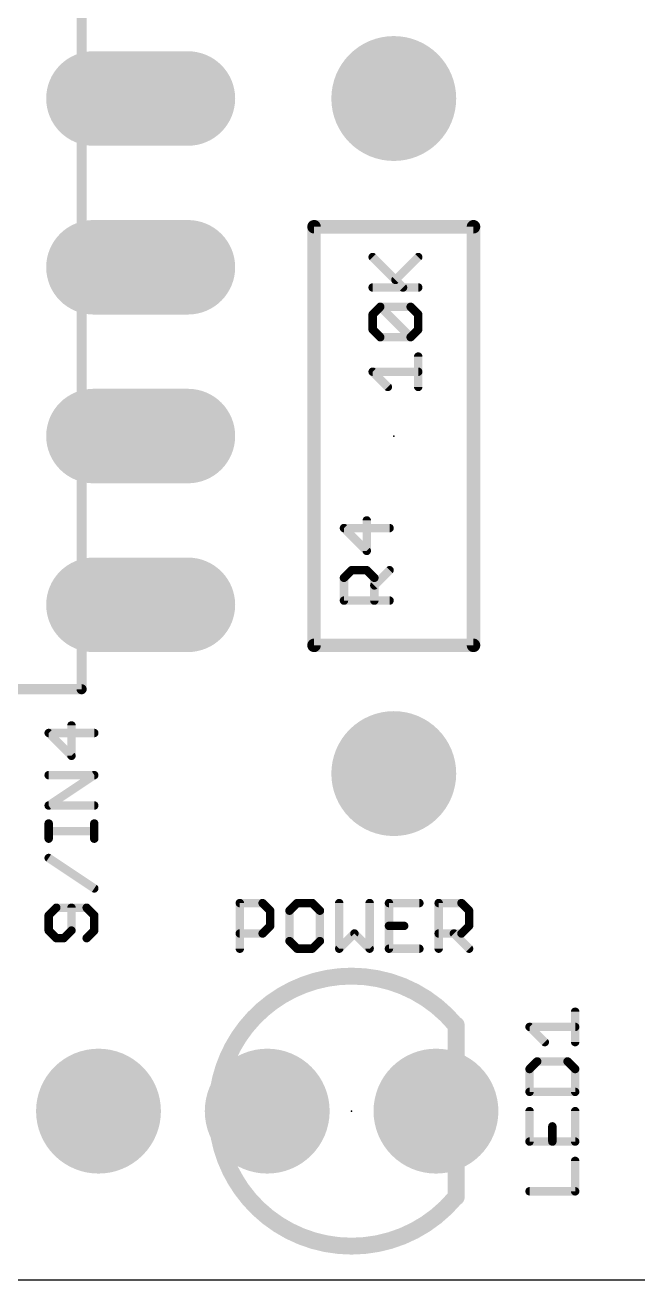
# Model space of a CAD drawing. Extents: x 0 to 3.5, y 0 to 1.5.
# Drawn here: x 2.307 to 2.67, y 0 to 0.744 of the extents above; entities that cross this region are included whole.
import ezdxf

# ---------------------------------------------------------------- set-up
doc = ezdxf.new("R2010")
doc.units = 0
for name, color, linetype in [('17', 82, 'CONTINUOUS'), ('20', 7, 'CONTINUOUS'), ('21', 253, 'CONTINUOUS'), ('23', 7, 'CONTINUOUS'), ('25', 253, 'CONTINUOUS'), ('51', 253, 'CONTINUOUS')]:
    doc.layers.add(name, color=color, linetype=linetype)

# ---------------------------------------------------------------- blocks, each defined once
blk = doc.blocks.new('ROUNDP')
at = {"const_width": 0.5}
blk.add_lwpolyline([(0, -0.25, 1), (0, 0.25, 1), (0, -0.25)], format="xyb", dxfattribs=at)
blk = doc.blocks.new('LONGP100')
at = {"const_width": 1}
blk.add_lwpolyline([(-0.5, 0), (0.5, 0)], dxfattribs=at)
at = {"const_width": 0.5}
for points in [[(-0.5, 0.25, 1), (-0.5, -0.25)], [(0.5, -0.25, 1), (0.5, 0.25)]]:
    blk.add_lwpolyline(points, format="xyb", dxfattribs=at)

msp = doc.modelspace()

# ---------------------------------------------------------------- linework, layer by layer
at = {"layer": '20'}
msp.add_line((0.1, 0), (3.4, 0), dxfattribs=at)
at = {"layer": '21'}
for points, const_width in [([(2.34, 0.35), (2.34, 1.15)], 0.006), ([(2.477756, 0.375984), (2.477756, 0.624016)], 0.008), ([(2.477756, 0.624016), (2.572244, 0.624016)], 0.008), ([(2.572244, 0.624016), (2.572244, 0.375984)], 0.008), ([(2.530492, 0.588035), (2.512477, 0.60605)], 0.005), ([(2.525989, 0.592539), (2.5395, 0.60605)], 0.005), ([(2.512477, 0.588035), (2.5395, 0.588035)], 0.005), ([(2.512477, 0.572081), (2.516981, 0.576585)], 0.005), ([(2.512477, 0.563073), (2.512477, 0.572081)], 0.005), ([(2.516981, 0.576585), (2.534996, 0.576585)], 0.005), ([(2.534996, 0.55857), (2.516981, 0.576585)], 0.005), ([(2.534996, 0.576585), (2.5395, 0.572081)], 0.005), ([(2.5395, 0.572081), (2.5395, 0.563073)], 0.005), ([(2.516981, 0.55857), (2.512477, 0.563073)], 0.005), ([(2.5395, 0.563073), (2.534996, 0.55857)], 0.005), ([(2.534996, 0.55857), (2.516981, 0.55857)], 0.005), ([(2.5395, 0.529104), (2.5395, 0.54712)], 0.005), ([(2.521485, 0.529104), (2.512477, 0.538112)], 0.005), ([(2.512477, 0.538112), (2.5395, 0.538112)], 0.005), ([(2.572244, 0.375984), (2.477756, 0.375984)], 0.008), ([(2.34, 0.35), (2.11, 0.35)], 0.006), ([(2.333989, 0.310539), (2.333989, 0.328554)], 0.005), ([(2.3475, 0.32405), (2.320477, 0.32405)], 0.005), ([(2.320477, 0.32405), (2.333989, 0.310539)], 0.005), ([(2.320477, 0.281074), (2.3475, 0.299089)], 0.005), ([(2.3475, 0.299089), (2.320477, 0.299089)], 0.005), ([(2.3475, 0.281074), (2.320477, 0.281074)], 0.005), ([(2.320477, 0.26143), (2.320477, 0.270438)], 0.005), ([(2.3475, 0.265934), (2.320477, 0.265934)], 0.005), ([(2.3475, 0.26143), (2.3475, 0.270438)], 0.005), ([(2.3475, 0.231965), (2.320477, 0.249981)], 0.005), ([(2.43375, 0.19625), (2.43375, 0.223273)], 0.005), ([(2.43375, 0.223273), (2.447261, 0.223273)], 0.005), ([(2.447261, 0.223273), (2.451765, 0.218769)], 0.005), ([(2.467719, 0.223273), (2.463215, 0.218769)], 0.005), ([(2.476727, 0.223273), (2.467719, 0.223273)], 0.005), ([(2.481231, 0.218769), (2.476727, 0.223273)], 0.005), ([(2.49268, 0.223273), (2.49268, 0.19625)], 0.005), ([(2.510696, 0.19625), (2.510696, 0.223273)], 0.005), ([(2.540161, 0.223273), (2.522146, 0.223273)], 0.005), ([(2.522146, 0.223273), (2.522146, 0.19625)], 0.005), ([(2.551611, 0.19625), (2.551611, 0.223273)], 0.005), ([(2.551611, 0.223273), (2.565122, 0.223273)], 0.005), ([(2.565122, 0.223273), (2.569626, 0.218769)], 0.005), ([(2.324981, 0.220515), (2.320477, 0.216011)], 0.005), ([(2.320477, 0.216011), (2.320477, 0.207004)], 0.005), ([(2.342996, 0.220515), (2.324981, 0.220515)], 0.005), ([(2.333989, 0.207004), (2.333989, 0.220515)], 0.005), ([(2.3475, 0.216011), (2.342996, 0.220515)], 0.005), ([(2.3475, 0.207004), (2.3475, 0.216011)], 0.005), ([(2.451765, 0.218769), (2.451765, 0.209761)], 0.005), ([(2.463215, 0.218769), (2.463215, 0.200754)], 0.005), ([(2.481231, 0.200754), (2.481231, 0.218769)], 0.005), ([(2.569626, 0.218769), (2.569626, 0.209761)], 0.005), ([(2.320477, 0.207004), (2.324981, 0.2025)], 0.005), ([(2.329485, 0.2025), (2.333989, 0.207004)], 0.005), ([(2.342996, 0.2025), (2.3475, 0.207004)], 0.005), ([(2.451765, 0.209761), (2.447261, 0.205258)], 0.005), ([(2.522146, 0.209761), (2.531153, 0.209761)], 0.005), ([(2.569626, 0.209761), (2.565122, 0.205258)], 0.005), ([(2.324981, 0.2025), (2.329485, 0.2025)], 0.005), ([(2.447261, 0.205258), (2.43375, 0.205258)], 0.005), ([(2.463215, 0.200754), (2.467719, 0.19625)], 0.005), ([(2.476727, 0.19625), (2.481231, 0.200754)], 0.005), ([(2.49268, 0.19625), (2.501688, 0.205258)], 0.005), ([(2.501688, 0.205258), (2.510696, 0.19625)], 0.005), ([(2.565122, 0.205258), (2.551611, 0.205258)], 0.005), ([(2.560618, 0.205258), (2.569626, 0.19625)], 0.005), ([(2.467719, 0.19625), (2.476727, 0.19625)], 0.005), ([(2.522146, 0.19625), (2.540161, 0.19625)], 0.005), ([(2.562, 0.151), (2.562, 0.131)], 0.01), ([(2.562, 0.049), (2.562, 0.067)], 0.01)]:
    msp.add_lwpolyline(points, dxfattribs=dict(at, const_width=const_width))
for points, const_width in [([(2.479756, 0.624016, 1), (2.475756, 0.624016)], 0.004), ([(2.477756, 0.626016, 1), (2.477756, 0.622016)], 0.004), ([(2.574244, 0.624016, 1), (2.570244, 0.624016)], 0.004), ([(2.572244, 0.622016, 1), (2.572244, 0.626016)], 0.004), ([(2.513361, 0.606934, 1), (2.511593, 0.605166)], 0.0025), ([(2.540384, 0.605166, 1), (2.538616, 0.606934)], 0.0025), ([(2.512477, 0.589285, 1), (2.512477, 0.586785)], 0.0025), ([(2.525105, 0.593423, 1), (2.526872, 0.591655)], 0.0025), ([(2.529608, 0.587151, 1), (2.531376, 0.588919)], 0.0025), ([(2.5395, 0.586785, 1), (2.5395, 0.589285)], 0.0025), ([(2.513727, 0.572081, 1), (2.511227, 0.572081)], 0.0025), ([(2.511593, 0.572965, 1), (2.513361, 0.571197)], 0.0025), ([(2.516981, 0.577835, 1), (2.516981, 0.575335)], 0.0025), ([(2.517865, 0.577469, 1), (2.516097, 0.575701)], 0.0025), ([(2.517865, 0.575701, 1), (2.516097, 0.577469)], 0.0025), ([(2.53588, 0.577469, 1), (2.534112, 0.575701)], 0.0025), ([(2.534996, 0.575335, 1), (2.534996, 0.577835)], 0.0025), ([(2.54075, 0.572081, 1), (2.53825, 0.572081)], 0.0025), ([(2.538616, 0.571197, 1), (2.540384, 0.572965)], 0.0025), ([(2.513361, 0.563957, 1), (2.511593, 0.56219)], 0.0025), ([(2.540384, 0.56219, 1), (2.538616, 0.563957)], 0.0025), ([(2.511227, 0.563073, 1), (2.513727, 0.563073)], 0.0025), ([(2.516981, 0.55982, 1), (2.516981, 0.55732)], 0.0025), ([(2.516097, 0.557686, 1), (2.517865, 0.559454)], 0.0025), ([(2.534112, 0.559454, 1), (2.53588, 0.557686)], 0.0025), ([(2.534112, 0.557686, 1), (2.53588, 0.559454)], 0.0025), ([(2.534996, 0.55732, 1), (2.534996, 0.55982)], 0.0025), ([(2.53825, 0.563073, 1), (2.54075, 0.563073)], 0.0025), ([(2.54075, 0.54712, 1), (2.53825, 0.54712)], 0.0025), ([(2.513361, 0.538996, 1), (2.511593, 0.537228)], 0.0025), ([(2.512477, 0.539362, 1), (2.512477, 0.536862)], 0.0025), ([(2.5395, 0.536862, 1), (2.5395, 0.539362)], 0.0025), ([(2.520601, 0.528221, 1), (2.522369, 0.529988)], 0.0025), ([(2.53825, 0.529104, 1), (2.54075, 0.529104)], 0.0025), ([(2.477756, 0.377984, 1), (2.477756, 0.373984)], 0.004), ([(2.572244, 0.373984, 1), (2.572244, 0.377984)], 0.004), ([(2.475756, 0.375984, 1), (2.479756, 0.375984)], 0.004), ([(2.570244, 0.375984, 1), (2.574244, 0.375984)], 0.004), ([(2.3385, 0.35, 1), (2.3415, 0.35)], 0.003), ([(2.34, 0.3485, 1), (2.34, 0.3515)], 0.003), ([(2.335239, 0.328554, 1), (2.332739, 0.328554)], 0.0025), ([(2.320477, 0.3253, 1), (2.320477, 0.3228)], 0.0025), ([(2.321361, 0.324934, 1), (2.319593, 0.323167)], 0.0025), ([(2.3475, 0.3228, 1), (2.3475, 0.3253)], 0.0025), ([(2.333105, 0.309655, 1), (2.334872, 0.311423)], 0.0025), ([(2.332739, 0.310539, 1), (2.335239, 0.310539)], 0.0025), ([(2.320477, 0.300339, 1), (2.320477, 0.297839)], 0.0025), ([(2.348193, 0.298049, 1), (2.346807, 0.300129)], 0.0025), ([(2.3475, 0.297839, 1), (2.3475, 0.300339)], 0.0025), ([(2.320477, 0.282324, 1), (2.320477, 0.279824)], 0.0025), ([(2.319784, 0.282114, 1), (2.32117, 0.280034)], 0.0025), ([(2.3475, 0.279824, 1), (2.3475, 0.282324)], 0.0025), ([(2.321727, 0.270438, 1), (2.319227, 0.270438)], 0.0025), ([(2.320477, 0.267184, 1), (2.320477, 0.264684)], 0.0025), ([(2.34875, 0.270438, 1), (2.34625, 0.270438)], 0.0025), ([(2.3475, 0.264684, 1), (2.3475, 0.267184)], 0.0025), ([(2.319227, 0.26143, 1), (2.321727, 0.26143)], 0.0025), ([(2.34625, 0.26143, 1), (2.34875, 0.26143)], 0.0025), ([(2.32117, 0.251021, 1), (2.319784, 0.24894)], 0.0025), ([(2.346807, 0.230925, 1), (2.348193, 0.233005)], 0.0025), ([(2.435, 0.223273, 1), (2.4325, 0.223273)], 0.0025), ([(2.43375, 0.224523, 1), (2.43375, 0.222023)], 0.0025), ([(2.448145, 0.224157, 1), (2.446378, 0.222389)], 0.0025), ([(2.447261, 0.222023, 1), (2.447261, 0.224523)], 0.0025), ([(2.467719, 0.224523, 1), (2.467719, 0.222023)], 0.0025), ([(2.468603, 0.222389, 1), (2.466835, 0.224157)], 0.0025), ([(2.47761, 0.224157, 1), (2.475843, 0.222389)], 0.0025), ([(2.476727, 0.222023, 1), (2.476727, 0.224523)], 0.0025), ([(2.49393, 0.223273, 1), (2.49143, 0.223273)], 0.0025), ([(2.511946, 0.223273, 1), (2.509446, 0.223273)], 0.0025), ([(2.522146, 0.224523, 1), (2.522146, 0.222023)], 0.0025), ([(2.523396, 0.223273, 1), (2.520896, 0.223273)], 0.0025), ([(2.540161, 0.222023, 1), (2.540161, 0.224523)], 0.0025), ([(2.552861, 0.223273, 1), (2.550361, 0.223273)], 0.0025), ([(2.551611, 0.224523, 1), (2.551611, 0.222023)], 0.0025), ([(2.566006, 0.224157, 1), (2.564238, 0.222389)], 0.0025), ([(2.565122, 0.222023, 1), (2.565122, 0.224523)], 0.0025), ([(2.321727, 0.216011, 1), (2.319227, 0.216011)], 0.0025), ([(2.319593, 0.216895, 1), (2.321361, 0.215128)], 0.0025), ([(2.324981, 0.221765, 1), (2.324981, 0.219265)], 0.0025), ([(2.325865, 0.219632, 1), (2.324097, 0.221399)], 0.0025), ([(2.335239, 0.220515, 1), (2.332739, 0.220515)], 0.0025), ([(2.34388, 0.221399, 1), (2.342112, 0.219632)], 0.0025), ([(2.342996, 0.219265, 1), (2.342996, 0.221765)], 0.0025), ([(2.34875, 0.216011, 1), (2.34625, 0.216011)], 0.0025), ([(2.346616, 0.215128, 1), (2.348384, 0.216895)], 0.0025), ([(2.453015, 0.218769, 1), (2.450515, 0.218769)], 0.0025), ([(2.450882, 0.217885, 1), (2.452649, 0.219653)], 0.0025), ([(2.464465, 0.218769, 1), (2.461965, 0.218769)], 0.0025), ([(2.462331, 0.219653, 1), (2.464099, 0.217885)], 0.0025), ([(2.482481, 0.218769, 1), (2.479981, 0.218769)], 0.0025), ([(2.480347, 0.217885, 1), (2.482114, 0.219653)], 0.0025), ([(2.570876, 0.218769, 1), (2.568376, 0.218769)], 0.0025), ([(2.568742, 0.217885, 1), (2.57051, 0.219653)], 0.0025), ([(2.321361, 0.207888, 1), (2.319593, 0.20612)], 0.0025), ([(2.319227, 0.207004, 1), (2.321727, 0.207004)], 0.0025), ([(2.332739, 0.207004, 1), (2.335239, 0.207004)], 0.0025), ([(2.334872, 0.20612, 1), (2.333105, 0.207888)], 0.0025), ([(2.34625, 0.207004, 1), (2.34875, 0.207004)], 0.0025), ([(2.348384, 0.20612, 1), (2.346616, 0.207888)], 0.0025), ([(2.450515, 0.209761, 1), (2.453015, 0.209761)], 0.0025), ([(2.452649, 0.208878, 1), (2.450882, 0.210645)], 0.0025), ([(2.522146, 0.211011, 1), (2.522146, 0.208511)], 0.0025), ([(2.531153, 0.208511, 1), (2.531153, 0.211011)], 0.0025), ([(2.568376, 0.209761, 1), (2.570876, 0.209761)], 0.0025), ([(2.57051, 0.208878, 1), (2.568742, 0.210645)], 0.0025), ([(2.324981, 0.20375, 1), (2.324981, 0.20125)], 0.0025), ([(2.324097, 0.201616, 1), (2.325865, 0.203384)], 0.0025), ([(2.328601, 0.203384, 1), (2.330368, 0.201616)], 0.0025), ([(2.329485, 0.20125, 1), (2.329485, 0.20375)], 0.0025), ([(2.342112, 0.203384, 1), (2.34388, 0.201616)], 0.0025), ([(2.43375, 0.206508, 1), (2.43375, 0.204008)], 0.0025), ([(2.446378, 0.206142, 1), (2.448145, 0.204374)], 0.0025), ([(2.447261, 0.204008, 1), (2.447261, 0.206508)], 0.0025), ([(2.464099, 0.201638, 1), (2.462331, 0.19987)], 0.0025), ([(2.461965, 0.200754, 1), (2.464465, 0.200754)], 0.0025), ([(2.479981, 0.200754, 1), (2.482481, 0.200754)], 0.0025), ([(2.482114, 0.19987, 1), (2.480347, 0.201638)], 0.0025), ([(2.502572, 0.206142, 1), (2.500804, 0.204374)], 0.0025), ([(2.502572, 0.204374, 1), (2.500804, 0.206142)], 0.0025), ([(2.551611, 0.206508, 1), (2.551611, 0.204008)], 0.0025), ([(2.561502, 0.206142, 1), (2.559734, 0.204374)], 0.0025), ([(2.564238, 0.206142, 1), (2.566006, 0.204374)], 0.0025), ([(2.565122, 0.204008, 1), (2.565122, 0.206508)], 0.0025), ([(2.4325, 0.19625, 1), (2.435, 0.19625)], 0.0025), ([(2.467719, 0.1975, 1), (2.467719, 0.195)], 0.0025), ([(2.466835, 0.195366, 1), (2.468603, 0.197134)], 0.0025), ([(2.475843, 0.197134, 1), (2.47761, 0.195366)], 0.0025), ([(2.476727, 0.195, 1), (2.476727, 0.1975)], 0.0025), ([(2.491796, 0.197134, 1), (2.493564, 0.195366)], 0.0025), ([(2.49143, 0.19625, 1), (2.49393, 0.19625)], 0.0025), ([(2.509446, 0.19625, 1), (2.511946, 0.19625)], 0.0025), ([(2.509812, 0.195366, 1), (2.51158, 0.197134)], 0.0025), ([(2.522146, 0.1975, 1), (2.522146, 0.195)], 0.0025), ([(2.520896, 0.19625, 1), (2.523396, 0.19625)], 0.0025), ([(2.540161, 0.195, 1), (2.540161, 0.1975)], 0.0025), ([(2.550361, 0.19625, 1), (2.552861, 0.19625)], 0.0025), ([(2.568742, 0.195366, 1), (2.57051, 0.197134)], 0.0025), ([(2.5, 0.18, 0.276981), (2.429413, 0.137646)], 0.01), ([(2.561457, 0.151217, 0.222579), (2.5, 0.18)], 0.01), ([(2.5645, 0.151, 1), (2.5595, 0.151)], 0.005), ([(2.5595, 0.131, 1), (2.5645, 0.131)], 0.005), ([(2.5645, 0.067, 1), (2.5595, 0.067)], 0.005), ([(2.430539, 0.060307, 0.269143), (2.5, 0.02)], 0.01), ([(2.5, 0.02, 0.22061), (2.561071, 0.048323)], 0.01), ([(2.5595, 0.049, 1), (2.5645, 0.049)], 0.005)]:
    msp.add_lwpolyline(points, format="xyb", dxfattribs=dict(at, const_width=const_width))
at = {"layer": '23'}
for p in [(2.525, 0.5), (2.5, 0.1)]:
    msp.add_point(p, dxfattribs=at)
at = {"layer": '25', "const_width": 0.005}
for points in [[(2.5225, 0.445477), (2.495477, 0.445477)], [(2.495477, 0.445477), (2.508989, 0.431965)], [(2.508989, 0.431965), (2.508989, 0.449981)], [(2.495477, 0.416011), (2.499981, 0.420515)], [(2.495477, 0.4025), (2.495477, 0.416011)], [(2.499981, 0.420515), (2.508989, 0.420515)], [(2.508989, 0.420515), (2.513492, 0.416011)], [(2.513492, 0.411508), (2.5225, 0.420515)], [(2.513492, 0.416011), (2.513492, 0.4025)], [(2.5225, 0.4025), (2.495477, 0.4025)], [(2.6325, 0.140896), (2.6325, 0.158911)], [(2.614485, 0.140896), (2.605477, 0.149903)], [(2.605477, 0.149903), (2.6325, 0.149903)], [(2.609981, 0.129446), (2.605477, 0.124942)], [(2.605477, 0.124942), (2.605477, 0.11143)], [(2.627996, 0.129446), (2.609981, 0.129446)], [(2.6325, 0.124942), (2.627996, 0.129446)], [(2.6325, 0.11143), (2.6325, 0.124942)], [(2.605477, 0.11143), (2.6325, 0.11143)], [(2.605477, 0.099981), (2.605477, 0.081965)], [(2.6325, 0.081965), (2.6325, 0.099981)], [(2.618989, 0.081965), (2.618989, 0.090973)], [(2.605477, 0.081965), (2.6325, 0.081965)], [(2.6325, 0.0525), (2.6325, 0.070515)], [(2.605477, 0.0525), (2.6325, 0.0525)]]:
    msp.add_lwpolyline(points, dxfattribs=at)
at = {"layer": '25', "const_width": 0.0025}
for points in [[(2.495477, 0.446727, 1), (2.495477, 0.444227)], [(2.496361, 0.446361, 1), (2.494593, 0.444593)], [(2.510239, 0.449981, 1), (2.507739, 0.449981)], [(2.5225, 0.444227, 1), (2.5225, 0.446727)], [(2.507739, 0.431965, 1), (2.510239, 0.431965)], [(2.508105, 0.431081, 1), (2.509872, 0.432849)], [(2.496727, 0.416011, 1), (2.494227, 0.416011)], [(2.494593, 0.416895, 1), (2.496361, 0.415128)], [(2.499981, 0.421765, 1), (2.499981, 0.419265)], [(2.500865, 0.419632, 1), (2.499097, 0.421399)], [(2.509872, 0.421399, 1), (2.508105, 0.419632)], [(2.508989, 0.419265, 1), (2.508989, 0.421765)], [(2.514742, 0.416011, 1), (2.512242, 0.416011)], [(2.512608, 0.415128, 1), (2.514376, 0.416895)], [(2.523384, 0.419632, 1), (2.521616, 0.421399)], [(2.512608, 0.412392, 1), (2.514376, 0.410624)], [(2.495477, 0.40375, 1), (2.495477, 0.40125)], [(2.494227, 0.4025, 1), (2.496727, 0.4025)], [(2.512242, 0.4025, 1), (2.514742, 0.4025)], [(2.5225, 0.40125, 1), (2.5225, 0.40375)], [(2.63375, 0.158911, 1), (2.63125, 0.158911)], [(2.606361, 0.150787, 1), (2.604593, 0.149019)], [(2.605477, 0.151153, 1), (2.605477, 0.148653)], [(2.6325, 0.148653, 1), (2.6325, 0.151153)], [(2.613601, 0.140012, 1), (2.615369, 0.141779)], [(2.63125, 0.140896, 1), (2.63375, 0.140896)], [(2.606727, 0.124942, 1), (2.604227, 0.124942)], [(2.604593, 0.125826, 1), (2.606361, 0.124058)], [(2.609981, 0.130696, 1), (2.609981, 0.128196)], [(2.610865, 0.128562, 1), (2.609097, 0.13033)], [(2.62888, 0.13033, 1), (2.627112, 0.128562)], [(2.627996, 0.128196, 1), (2.627996, 0.130696)], [(2.63375, 0.124942, 1), (2.63125, 0.124942)], [(2.631616, 0.124058, 1), (2.633384, 0.125826)], [(2.605477, 0.11268, 1), (2.605477, 0.11018)], [(2.604227, 0.11143, 1), (2.606727, 0.11143)], [(2.63125, 0.11143, 1), (2.63375, 0.11143)], [(2.6325, 0.11018, 1), (2.6325, 0.11268)], [(2.606727, 0.099981, 1), (2.604227, 0.099981)], [(2.63375, 0.099981, 1), (2.63125, 0.099981)], [(2.620239, 0.090973, 1), (2.617739, 0.090973)], [(2.605477, 0.083215, 1), (2.605477, 0.080715)], [(2.604227, 0.081965, 1), (2.606727, 0.081965)], [(2.617739, 0.081965, 1), (2.620239, 0.081965)], [(2.63125, 0.081965, 1), (2.63375, 0.081965)], [(2.6325, 0.080715, 1), (2.6325, 0.083215)], [(2.63375, 0.070515, 1), (2.63125, 0.070515)], [(2.605477, 0.05375, 1), (2.605477, 0.05125)], [(2.63125, 0.0525, 1), (2.63375, 0.0525)], [(2.6325, 0.05125, 1), (2.6325, 0.05375)]]:
    msp.add_lwpolyline(points, format="xyb", dxfattribs=at)
at = {"layer": '51', "const_width": 0.01}
msp.add_lwpolyline([(2.562, 0.05), (2.562, 0.15)], dxfattribs=at)
at = {"layer": '51'}
for points, const_width in [([(2.5645, 0.15, 1), (2.5595, 0.15)], 0.005), ([(2.429563, 0.137929, 0.124121), (2.42, 0.1)], 0.01), ([(2.42, 0.1, 0.138798), (2.431866, 0.058071)], 0.01), ([(2.5595, 0.05, 1), (2.5645, 0.05)], 0.005)]:
    msp.add_lwpolyline(points, format="xyb", dxfattribs=dict(at, const_width=const_width))

# ---------------------------------------------------------------- block references
at = {"layer": '17', "xscale": 0.074, "yscale": 0.074, "rotation": 90}
for p in [(2.525, 0.7), (2.525, 0.7), (2.525, 0.3), (2.525, 0.3)]:
    msp.add_blockref('ROUNDP', p, dxfattribs=at)
at = {"layer": '17'}
for name, p, xscale, yscale in [('LONGP100', (2.375, 0.7), 0.056, 0.056), ('LONGP100', (2.375, 0.7), 0.056, 0.056), ('LONGP100', (2.375, 0.6), 0.056, 0.056), ('LONGP100', (2.375, 0.6), 0.056, 0.056), ('LONGP100', (2.375, 0.5), 0.056, 0.056), ('LONGP100', (2.375, 0.5), 0.056, 0.056), ('LONGP100', (2.375, 0.4), 0.056, 0.056), ('LONGP100', (2.375, 0.4), 0.056, 0.056), ('ROUNDP', (2.35, 0.1), 0.074, 0.074), ('ROUNDP', (2.35, 0.1), 0.074, 0.074), ('ROUNDP', (2.45, 0.1), 0.074, 0.074), ('ROUNDP', (2.45, 0.1), 0.074, 0.074), ('ROUNDP', (2.55, 0.1), 0.074, 0.074), ('ROUNDP', (2.55, 0.1), 0.074, 0.074)]:
    msp.add_blockref(name, p, dxfattribs=dict(at, xscale=xscale, yscale=yscale))

doc.saveas('drawing.dxf')
